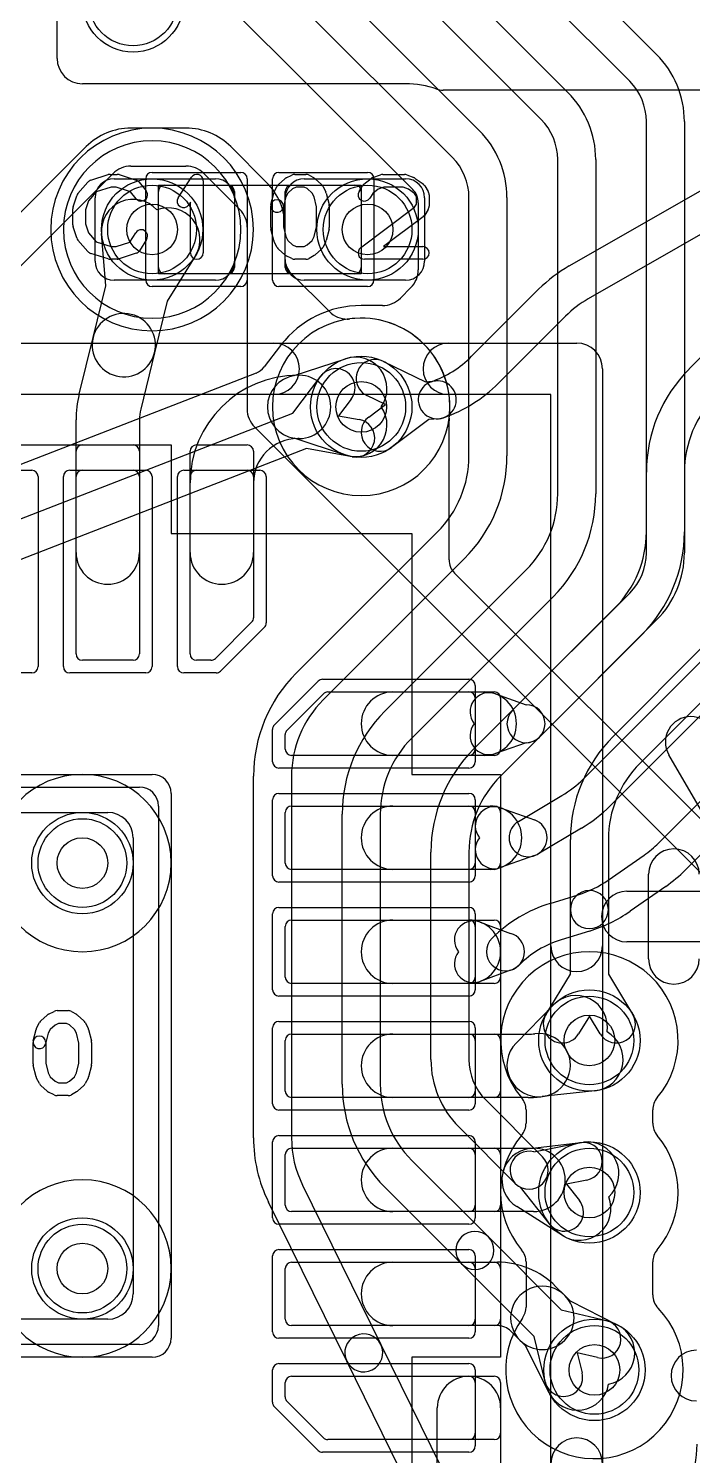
# Model space of a CAD drawing. Extents: x -0.8 to 20.5, y -0.5 to 20.
# Drawn here: x 11.39 to 14.01, y 5.66 to 11.29 of the extents above; entities that cross this region are included whole.
import ezdxf

# ---------------------------------------------------------------- set-up
doc = ezdxf.new("R2010")
doc.units = 0
for name, color, linetype in [('Hole', 1, 'CONTINUOUS'), ('L1', 3, 'CONTINUOUS'), ('L2', 3, 'CONTINUOUS'), ('L3', 3, 'CONTINUOUS'), ('L4', 3, 'CONTINUOUS'), ('MetalMask-A', 176, 'CONTINUOUS'), ('PartsArea-A', 111, 'CONTINUOUS'), ('PartsSilk-A', 221, 'CONTINUOUS'), ('PartsSilk-B', 221, 'CONTINUOUS'), ('Resist-A', 2, 'CONTINUOUS'), ('Resist-B', 2, 'CONTINUOUS'), ('Silk-A', 140, 'CONTINUOUS'), ('Silk-B', 140, 'CONTINUOUS')]:
    doc.layers.add(name, color=color, linetype=linetype)

msp = doc.modelspace()

# ---------------------------------------------------------------- linework, layer by layer
at = {"layer": 'Hole'}
for centre in [(11.875, 10.5), (12.725, 10.5), (12.7, 9.8), (11.6, 8), (13.6, 7.3), (13.6, 6.7), (11.6, 6.4), (13.62, 6)]:
    msp.add_circle(centre, 0.1, dxfattribs=at)
at = {"layer": 'L1'}
for p, q in [((11.5, 11.175), (11.5, 11.55003)), ((12.875, 11.075), (11.6, 11.075)), ((14.25, 11.05), (13.02287, 11.05001)), ((13.52063, 10.35638), (14.4633, 10.89621)), ((14.53784, 10.76604), (13.59517, 10.22621)), ((11.72497, 10.7), (12.12503, 10.7)), ((12.47497, 10.7), (12.87503, 10.7)), ((11.9, 10.35), (11.9, 10.65)), ((11.925, 10.675), (12.175, 10.675)), ((12.2, 10.65), (12.2, 10.35)), ((12.4, 10.35), (12.4, 10.65)), ((12.425, 10.675), (12.675, 10.675)), ((12.7, 10.65), (12.7, 10.35)), ((11.65, 10.37497), (11.65, 10.62503)), ((12.2, 10.62503), (12.2, 10.37497)), ((12.4, 10.37497), (12.4, 10.62503)), ((12.95, 10.62503), (12.95, 10.37497)), ((11.69176, 10.27714), (11.67561, 10.48447)), ((12.04467, 10.39411), (11.93457, 10.21769)), ((12.175, 10.325), (11.925, 10.325)), ((12.675, 10.325), (12.425, 10.325)), ((13.99341, 9.94949), (14.40052, 10.35658)), ((11.64185, 10.07329), (11.69176, 10.27714)), ((12.12503, 10.3), (11.72497, 10.3)), ((12.87503, 10.3), (12.47497, 10.3)), ((13.13529, 9.99948), (13.39978, 10.26399)), ((11.93457, 10.21769), (11.88467, 10.01385)), ((13.50585, 10.15792), (13.24136, 9.89341)), ((11.58718, 9.84998), (11.64184, 10.07329)), ((11.88468, 10.01385), (11.83002, 9.79054)), ((12.43515, 9.92341), (12.6375, 9.98998)), ((12.78781, 9.9797), (12.95295, 9.89901)), ((12.45, 9.925), (12.455, 9.925)), ((12.95295, 9.89901), (12.99301, 9.90276)), ((12.79558, 9.80894), (12.72195, 9.84492)), ((12.72991, 9.75993), (12.79558, 9.80894)), ((11.575, 9.225), (11.575, 9.74894)), ((11.825, 9.74894), (11.825, 9.225)), ((12.96693, 9.74967), (12.81963, 9.63973)), ((13.00699, 9.75342), (12.96693, 9.74967)), ((11.6, 9.65), (11.8, 9.65)), ((12.05, 9.65), (12.25, 9.65)), ((12.6375, 9.61002), (12.43515, 9.67659)), ((12.455, 9.675), (12.45, 9.675)), ((11.575, 8.825), (11.575, 9.625)), ((11.825, 9.625), (11.825, 8.825)), ((12.025, 8.825), (12.025, 9.625)), ((12.275, 9.625), (12.275, 8.9682)), ((13.825, 9.22426), (13.825, 9.54289)), ((13.975, 9.54289), (13.975, 9.22426)), ((12.025, 9.225), (12.025, 9.5)), ((12.275, 9.5), (12.275, 9.225)), ((13.29697, 8.60303), (13.7591, 9.06516)), ((13.86517, 8.95909), (13.40303, 8.49697)), ((12.26768, 8.95052), (12.12448, 8.80732)), ((13.57535, 8.33141), (14.1091, 8.86516)), ((11.8, 8.8), (11.6, 8.8)), ((12.1068, 8.8), (12.05, 8.8)), ((14.21517, 8.75909), (13.68142, 8.22534)), ((13.87305, 8.07911), (14.55052, 8.75659)), ((12.5682, 8.675), (13.225, 8.675)), ((12.825, 8.675), (13.1875, 8.675)), ((12.40732, 8.52448), (12.55052, 8.66768)), ((13.22917, 8.66785), (13.35037, 8.625)), ((13.25, 8.65), (13.25, 8.45)), ((14.65658, 8.65052), (13.97912, 7.97304)), ((12.4, 8.45), (12.4, 8.5068)), ((13.35037, 8.475), (13.22917, 8.43215)), ((13.225, 8.425), (12.425, 8.425)), ((13.1875, 8.425), (12.825, 8.425)), ((9.775, 8.3), (11.825, 8.3)), ((11.9, 8.225), (11.9, 6.175)), ((12.425, 8.225), (13.225, 8.225)), ((12.825, 8.225), (13.20833, 8.225)), ((13.32004, 8.1645), (13.49183, 8.2665)), ((12.4, 8), (12.4, 8.2)), ((13.24998, 8.21785), (13.38332, 8.17072)), ((13.25, 8.2), (13.25, 8)), ((13.56842, 8.13753), (13.39662, 8.03552)), ((13.38334, 8.0293), (13.25001, 7.98215)), ((13.67461, 7.93275), (13.81552, 8.03095)), ((13.225, 7.975), (12.425, 7.975)), ((13.20833, 7.975), (12.825, 7.975)), ((13.90128, 7.90788), (13.76037, 7.80969)), ((13.44483, 7.84093), (13.55631, 7.87514)), ((12.425, 7.775), (13.225, 7.775)), ((12.825, 7.775), (13.125, 7.775)), ((12.4, 7.55), (12.4, 7.75)), ((13.16868, 7.76712), (13.28837, 7.72248)), ((13.25, 7.75), (13.25, 7.55)), ((13.60031, 7.73174), (13.48884, 7.69753)), ((13.21608, 7.70303), (13.2168, 7.70375)), ((13.28837, 7.57752), (13.16868, 7.53288)), ((13.32287, 7.59768), (13.32214, 7.59697)), ((13.225, 7.525), (12.425, 7.525)), ((13.125, 7.525), (12.825, 7.525)), ((13.31056, 7.28985), (13.45689, 7.43972)), ((12.425, 7.325), (13.225, 7.325)), ((12.825, 7.325), (13.35858, 7.325)), ((12.4, 7.1), (12.4, 7.3)), ((13.25, 7.3), (13.25, 7.1)), ((13.62188, 7.1012), (13.41368, 7.07827)), ((13.225, 7.075), (12.425, 7.075)), ((13.35858, 7.075), (12.825, 7.075)), ((12.425, 6.875), (13.225, 6.875)), ((12.825, 6.875), (13.37983, 6.875)), ((13.36546, 6.87417), (13.57699, 6.89867)), ((12.4, 6.65), (12.4, 6.85)), ((13.25, 6.85), (13.25, 6.65)), ((13.49343, 6.53076), (13.31324, 6.64422)), ((13.225, 6.625), (12.425, 6.625)), ((13.37983, 6.625), (12.825, 6.625)), ((12.425, 6.425), (13.225, 6.425)), ((12.825, 6.425), (13.23715, 6.425)), ((12.4, 6.2), (12.4, 6.4)), ((13.25, 6.4), (13.25, 6.2)), ((13.46698, 6.32979), (13.50282, 6.29395)), ((13.50282, 6.29395), (13.52451, 6.27227)), ((13.52451, 6.27227), (13.71013, 6.17855)), ((13.225, 6.175), (12.425, 6.175)), ((13.23715, 6.175), (12.825, 6.175)), ((13.32604, 6.11717), (13.29019, 6.15303)), ((11.825, 6.1), (9.775, 6.1)), ((13.34775, 6.09546), (13.32604, 6.11717)), ((13.44147, 5.90986), (13.34775, 6.09546)), ((12.425, 5.975), (13.225, 5.975)), ((12.4, 5.8932), (12.4, 5.95)), ((13.25, 5.95), (13.25, 5.75)), ((12.55052, 5.73232), (12.40732, 5.87552)), ((13, 5.48378), (13, 5.85)), ((13.25, 5.85), (13.25, 5.48378)), ((13.225, 5.725), (12.5682, 5.725))]:
    msp.add_line(p, q, dxfattribs=at)
for centre in [(11.8, 11.4), (11.875, 10.5), (12.725, 10.5), (12.7, 9.8), (11.6, 8), (13.6, 7.3), (13.6, 6.7), (11.6, 6.4), (13.62, 6)]:
    msp.add_circle(centre, 0.2, dxfattribs=at)
for centre, radius, start, end in [((11.6, 11.175), 0.1, 180, -90), ((12.87499, 10.69999), 0.37501, 70.81566, 89.99847), ((13.02285, 11.12498), 0.07497, -109.17932, -89.98471), ((11.72497, 10.62503), 0.07497, 90, 180), ((12.12503, 10.62503), 0.07497, 0, 90), ((12.47497, 10.62503), 0.07497, 90, 180), ((12.87503, 10.62503), 0.07497, 0, 90), ((11.925, 10.65), 0.025, 90, 180), ((12.175, 10.65), 0.025, 0, 90), ((12.425, 10.65), 0.025, 90, 180), ((12.675, 10.65), 0.025, 0, 90), ((11.80023, 10.49417), 0.125, 41.49726, -175.54713), ((11.93863, 10.46029), 0.125, -31.96846, 110.99275), ((11.72497, 10.37497), 0.07497, 180, -90), ((12.12503, 10.37497), 0.07497, -90, 0), ((12.47497, 10.37497), 0.07497, 180, -90), ((12.87503, 10.37497), 0.07497, -90, 0), ((11.925, 10.35), 0.025, 180, -90), ((12.175, 10.35), 0.025, -90, 0), ((12.425, 10.35), 0.025, 180, -90), ((12.675, 10.35), 0.025, -90, 0), ((13.80637, 9.8574), 0.575, 119.79753, 135), ((13.80637, 9.8574), 0.425, 119.79772, 135), ((11.76326, 10.04357), 0.125, -13.75388, 166.24603), ((11.76326, 10.04357), 0.125, 166.24503, -13.75619), ((12.67656, 9.87124), 0.125, -34.74531, 108.20924), ((12.75488, 9.91231), 0.075, 63.95764, -116.04099), ((12.83477, 10.3), 0.425, -70.7033, -45), ((12.45, 9.5), 0.425, 90, 180), ((12.455, 9.8), 0.125, 99.13753, -99.13753), ((12.455, 9.8), 0.125, -90, 90), ((14.4, 9.5429), 0.575, 135, -179.999), ((13, 9.82809), 0.075, 109.29257, -70.7033), ((13, 9.82809), 0.075, -84.65202, 95.3492), ((12.83477, 10.3), 0.575, -70.70384, -45), ((12, 9.74894), 0.425, 166.24691, 180), ((12.67656, 9.72876), 0.125, -108.20883, 34.74531), ((14.4, 9.5429), 0.425, 135, -179.99865), ((12, 9.74894), 0.175, 166.24804, 180), ((12.77477, 9.69983), 0.075, 126.73849, -53.26323), ((11.6, 9.625), 0.025, 90, 180), ((11.8, 9.625), 0.025, 0, 90), ((12.05, 9.625), 0.025, 90, 180), ((12.25, 9.625), 0.025, 0, 90), ((12.45, 9.5), 0.175, 90, 180), ((11.7, 9.225), 0.125, 180, 0), ((12.15, 9.225), 0.125, 180, 0), ((13.6, 9.22426), 0.225, -45, 0), ((13.6, 9.22426), 0.375, -45, 0), ((12.25, 8.9682), 0.025, -45, 0), ((11.6, 8.825), 0.025, 180, -90), ((11.8, 8.825), 0.025, -90, 0), ((12.05, 8.825), 0.025, 180, -90), ((12.1068, 8.825), 0.025, -90, -45), ((12.5682, 8.65), 0.025, 90, 135), ((12.825, 8.55), 0.125, 90, -90), ((13.20417, 8.59714), 0.075, 70.52861, -141.05623), ((13.1875, 8.55), 0.125, -90, 90), ((13.225, 8.65), 0.025, 0, 90), ((13.35, 8.55), 0.075, -89.71734, 89.71734), ((13.35, 8.55), 0.075, 135, -45), ((12.425, 8.5068), 0.025, 135, 180), ((13.20417, 8.50286), 0.075, 141.05623, -70.5285), ((12.425, 8.45), 0.025, 180, -90), ((13.225, 8.45), 0.025, -90, 0), ((11.825, 8.225), 0.075, 0, 90), ((13.27483, 8.63193), 0.425, -59.29727, -45), ((12.425, 8.2), 0.025, 90, 180), ((12.825, 8.1), 0.125, 90, -90), ((13.22499, 8.14714), 0.075, 70.53581, -141.05029), ((13.20833, 8.1), 0.125, -90, 90), ((13.225, 8.2), 0.025, 0, 90), ((13.27483, 8.63193), 0.575, -59.29685, -45), ((13.35833, 8.10001), 0.075, 120.69911, -59.29789), ((13.35833, 8.10001), 0.075, -70.5214, 70.53581), ((13.225, 8.05286), 0.075, 141.06697, -70.52468), ((13.57253, 8.37963), 0.425, -55.12792, -45), ((12.425, 8), 0.025, 180, -90), ((13.225, 8), 0.025, -90, 0), ((13.57253, 8.37963), 0.575, -55.12839, -45), ((13.43162, 8.28144), 0.425, -72.9392, -55.12869), ((13.60653, 7.31402), 0.55116, 107.06039, 135), ((12.425, 7.75), 0.025, 90, 180), ((12.825, 7.65), 0.125, 90, -90), ((13.14247, 7.69685), 0.075, 69.54499, -141.34377), ((13.125, 7.65), 0.125, -90, 90), ((13.225, 7.75), 0.025, 0, 90), ((13.43162, 8.28144), 0.575, -72.93998, -55.12852), ((13.26911, 7.65), 0.075, -75.11878, 75.11878), ((13.26911, 7.65), 0.075, 135, -45), ((13.60653, 7.31402), 0.40116, 107.0608, 135), ((13.14247, 7.60315), 0.075, 141.34377, -69.54848), ((12.425, 7.55), 0.025, 180, -90), ((13.225, 7.55), 0.025, -90, 0), ((13.54633, 7.35239), 0.125, -8.40883, 135.68473), ((12.425, 7.3), 0.025, 90, 180), ((12.825, 7.2), 0.125, 90, -90), ((13.225, 7.3), 0.025, 0, 90), ((13.35858, 7.54141), 0.21641, -90, -83.03294), ((13.4, 7.20252), 0.125, -83.03361, 96.96828), ((13.6082, 7.22545), 0.125, -83.71701, 60.37508), ((13.4, 7.20252), 0.125, 135.68387, -83.71701), ((12.425, 7.1), 0.025, 180, -90), ((13.225, 7.1), 0.025, -90, 0), ((13.35858, 7.54141), 0.46641, -90, -83.03223), ((12.425, 6.85), 0.025, 90, 180), ((12.825, 6.75), 0.125, 90, -90), ((13.225, 6.85), 0.025, 0, 90), ((13.37984, 6.75), 0.125, 96.60594, -122.19487), ((13.37983, 6.75), 0.125, -90, 90), ((13.59137, 6.7745), 0.125, -47.26289, 96.60672), ((12.425, 6.65), 0.025, 180, -90), ((13.225, 6.65), 0.025, -90, 0), ((13.56003, 6.63654), 0.125, -122.19487, 21.66607), ((12.425, 6.4), 0.025, 90, 180), ((12.825, 6.3), 0.125, 90, -90), ((13.225, 6.4), 0.025, 0, 90), ((13.23715, 6.1), 0.325, 44.99501, 90), ((13.41443, 6.20556), 0.125, 45, -134.99861), ((13.41443, 6.20556), 0.125, -135, 45), ((12.425, 6.2), 0.025, 180, -90), ((13.225, 6.2), 0.025, -90, 0), ((11.825, 6.175), 0.075, -90, 0), ((13.23715, 6.1), 0.075, 44.99595, 90), ((13.65379, 6.06696), 0.125, -79.73738, 63.21239), ((12.425, 5.95), 0.025, 90, 180), ((13.125, 5.85), 0.125, 0, 180), ((13.225, 5.95), 0.025, 0, 90), ((13.55305, 5.9662), 0.125, -153.20946, -10.24827), ((12.425, 5.8932), 0.025, 180, -135), ((13.225, 5.75), 0.025, -90, 0), ((12.5682, 5.75), 0.025, -135, -90)]:
    msp.add_arc(centre, radius, start, end, dxfattribs=at)
at = {"layer": 'L2'}
for p, q in [((13.35, 7.02609), (13.35, 6.97391)), ((13.85, 6.97391), (13.85, 7.02609)), ((13.35, 6.42609), (13.35, 6.24825)), ((13.85, 6.29601), (13.85, 6.42609))]:
    msp.add_line(p, q, dxfattribs=at)
for centre in [(11.8, 11.4), (12.725, 10.5), (11.6, 8), (11.6, 6.4)]:
    msp.add_circle(centre, 0.2, dxfattribs=at)
for centre, radius, start, end in [((11.875, 10.5), 0.35004, 90, -90), ((11.875, 10.5), 0.35004, -90, 90), ((12.7, 9.8), 0.35004, 90, -90), ((12.7, 9.8), 0.35004, -90, 90), ((13.6, 7.3), 0.35004, -40.12601, -139.87399), ((13.27503, 7.02609), 0.07497, 0, 40.13045), ((13.92497, 7.02609), 0.07497, 139.86955, 180), ((13.6, 6.7), 0.35004, 139.87399, -139.87399), ((13.27503, 6.97391), 0.07497, -40.13045, 0), ((13.92497, 6.97391), 0.07497, 180, -139.86955), ((13.6, 6.7), 0.35004, -40.12601, 40.12601), ((13.27503, 6.42609), 0.07497, 0, 40.13045), ((13.92497, 6.42609), 0.07497, 139.86955, 180), ((13.92498, 6.29601), 0.07498, 180, -135.85913), ((13.61999, 5.99999), 0.35004, 144.25796, 44.1458), ((13.27503, 6.24825), 0.07497, -35.74024, 0)]:
    msp.add_arc(centre, radius, start, end, dxfattribs=at)
at = {"layer": 'L3'}
for p, q in [((12.00859, 10.90004), (11.79142, 10.90004)), ((11.61461, 10.82681), (10.2098, 9.422)), ((12.32681, 10.68539), (12.1854, 10.8268)), ((10.27929, 9.27929), (11.72071, 10.72071)), ((11.79142, 10.75), (12.00858, 10.75)), ((12.0793, 10.72071), (12.22071, 10.57929)), ((12.25, 10.5086), (12.25, 9.79142)), ((12.40004, 10.38105), (12.40004, 10.5086)), ((12.57423, 10.17581), (12.422, 10.32804)), ((12.64541, 10.14652), (12.64494, 10.14652)), ((13.04652, 9.19673), (13.04652, 9.74541)), ((12.27929, 9.72071), (14.62071, 7.37929)), ((14.6902, 7.522), (13.06848, 9.14372)), ((13.35, 7.02609), (13.35, 6.97391)), ((13.85, 6.97391), (13.85, 7.02609)), ((13.35, 6.42609), (13.35, 6.24825)), ((13.85, 6.29601), (13.85, 6.42609))]:
    msp.add_line(p, q, dxfattribs=at)
for centre in [(11.8, 11.4), (11.875, 10.5), (12.725, 10.5)]:
    msp.add_circle(centre, 0.2, dxfattribs=at)
for centre, radius, start, end in [((11.79141, 10.65), 0.25004, 89.99771, 134.99838), ((12.0086, 10.65), 0.25004, 45, 90.00229), ((11.79142, 10.65), 0.1, 90, 135), ((12.00858, 10.65), 0.1, 46.28851, 90), ((12.02629, 10.6677), 0.07497, 45, 46.72425), ((12.15003, 10.5086), 0.25001, 0, 45.00162), ((12.15, 10.50858), 0.1, 0.04584, 45), ((12.17503, 10.5086), 0.07497, 0, 0.04585), ((12.47501, 10.38105), 0.07497, 180, -135), ((12.64494, 10.24652), 0.1, -135, -90), ((12.64541, 10.22149), 0.07497, -90, -82.61999), ((12.7, 9.8), 0.35004, -7.37961, 97.37961), ((12.35, 9.79142), 0.1, 180, -135), ((13.12149, 9.74541), 0.07497, 172.61999, 180), ((13.12149, 9.19673), 0.07497, 180, -135), ((11.6, 8), 0.35004, 90, -90), ((11.6, 8), 0.35004, -90, 90), ((13.6, 7.3), 0.35004, -40.12601, -139.87399), ((13.27503, 7.02609), 0.07497, 0, 40.13045), ((13.92497, 7.02609), 0.07497, 139.86955, 180), ((13.6, 6.7), 0.35004, 139.87399, -139.87399), ((13.27503, 6.97391), 0.07497, -40.13045, 0), ((13.92497, 6.97391), 0.07497, 180, -139.86955), ((13.6, 6.7), 0.35004, -40.12601, 40.12601), ((11.6, 6.4), 0.35004, 90, -90), ((11.6, 6.4), 0.35004, -90, 90), ((13.27503, 6.42609), 0.07497, 0, 40.13045), ((13.92497, 6.42609), 0.07497, 139.86955, 180), ((13.92497, 6.29601), 0.07498, 180, -135.85381), ((13.61999, 5.99999), 0.35004, 144.25796, 44.1458), ((13.27503, 6.24825), 0.07497, -35.74024, 0)]:
    msp.add_arc(centre, radius, start, end, dxfattribs=at)
at = {"layer": 'L4'}
for p, q in [((12.34949, 12.20659), (13.51517, 11.04091)), ((12.84552, 12.21056), (13.86517, 11.19091)), ((13.4091, 10.93484), (12.24342, 12.10052)), ((13.7591, 11.08484), (12.73945, 12.10449)), ((12.23371, 11.82235), (13.16517, 10.89091)), ((13.0591, 10.78484), (12.12764, 11.71629)), ((11.98622, 11.57487), (12.90304, 10.65806)), ((13.825, 9.30711), (13.825, 10.92574)), ((13.975, 10.92574), (13.975, 9.30711)), ((13.475, 9.45711), (13.475, 10.77574)), ((13.625, 10.77574), (13.625, 9.45711)), ((12.925, 10.60505), (12.925, 10.34142)), ((13.125, 9.60711), (13.125, 10.62574)), ((13.275, 10.62574), (13.275, 9.60711)), ((12.89571, 10.27071), (12.85432, 10.22932)), ((12.78361, 10.20003), (12.70001, 10.20003)), ((12.38206, 10.04273), (12.31742, 9.95805)), ((12.285, 9.93367), (11.16006, 9.49621)), ((12.4295, 9.77528), (12.54103, 9.92136)), ((12.66025, 9.83034), (12.61052, 9.7652)), ((11.23156, 9.30941), (12.4295, 9.77528)), ((12.61052, 9.7652), (12.69119, 9.75078)), ((12.48385, 9.63547), (11.28592, 9.16961)), ((12.66479, 9.60312), (12.48385, 9.63547)), ((12.44341, 8.74949), (13.00052, 9.30659)), ((13.10658, 9.20052), (12.54948, 8.64342)), ((12.79342, 8.59948), (13.35052, 9.15658)), ((13.45659, 9.05051), (12.89948, 8.49341)), ((13.14341, 8.44949), (13.70052, 9.00659)), ((13.80658, 8.90052), (13.24948, 8.34342)), ((13.69341, 8.49949), (14.05052, 8.85659)), ((14.15658, 8.75052), (13.79948, 8.39342)), ((12.275, 6.91627), (12.275, 8.34289)), ((12.425, 8.34289), (12.425, 6.91627)), ((9.9, 8.2), (11.7, 8.2)), ((12.625, 7.12711), (12.625, 8.19289)), ((12.775, 8.19289), (12.775, 7.12711)), ((11.8, 8.1), (11.8, 6.3)), ((13.525, 7.81644), (13.525, 8.09289)), ((13.675, 8.09289), (13.675, 7.81644)), ((12.975, 7.22426), (12.975, 8.04289)), ((13.125, 8.04289), (13.125, 7.22426)), ((13.525, 7.56106), (13.525, 7.81644)), ((13.675, 7.81644), (13.675, 7.56106)), ((13.42928, 7.40417), (13.525, 7.56106)), ((13.675, 7.56106), (13.77072, 7.40417)), ((13.6, 7.39601), (13.55732, 7.32605)), ((13.64268, 7.32605), (13.6, 7.39601)), ((13.1909, 7.06516), (13.41516, 6.8409)), ((13.3091, 6.73484), (13.08483, 6.95909)), ((13.38025, 6.86065), (13.56144, 6.89624)), ((12.89948, 6.82658), (13.2014, 6.52466)), ((12.46861, 6.72875), (12.7775, 6.10048)), ((13.09534, 6.4186), (12.79341, 6.72051)), ((13.44312, 6.57595), (13.32857, 6.7208)), ((13.59036, 6.74906), (13.50995, 6.73326)), ((13.50995, 6.73326), (13.56078, 6.66899)), ((12.6429, 6.0343), (12.334, 6.66257)), ((13.2014, 6.52466), (13.48842, 6.23764)), ((13.38236, 6.13158), (13.09534, 6.4186)), ((11.7, 6.2), (9.9, 6.2)), ((13.48842, 6.23764), (13.66706, 6.19438)), ((12.7775, 6.10048), (13.07711, 5.49112)), ((13.42562, 5.95294), (13.38236, 6.13158)), ((12.9425, 5.42496), (12.6429, 6.0343)), ((13.63176, 6.0486), (13.55211, 6.06789)), ((13.55211, 6.06789), (13.5714, 5.98824))]:
    msp.add_line(p, q, dxfattribs=at)
for centre in [(11.8, 11.4), (11.875, 10.5), (12.725, 10.5), (12.7, 9.8), (11.6, 8), (13.6, 7.3), (13.6, 6.7), (11.6, 6.4), (13.62, 6)]:
    msp.add_circle(centre, 0.2, dxfattribs=at)
for centre, radius, start, end in [((13.6, 10.92574), 0.375, 0, 45), ((13.25, 10.77574), 0.375, 0, 45), ((13.6, 10.92574), 0.225, 0, 45), ((13.25, 10.77574), 0.225, 0, 45), ((11.875, 10.5), 0.4, 90, -90), ((11.875, 10.5), 0.4, -90, 90), ((12.9, 10.62574), 0.375, 0, 45), ((12.9, 10.62574), 0.225, 0, 45), ((12.85003, 10.60505), 0.07497, 0, 45), ((12.825, 10.34142), 0.1, -45, 0), ((12.70003, 9.80001), 0.40002, 90.00286, 142.34259), ((12.78361, 10.30003), 0.1, -90, -45), ((12.60064, 9.87585), 0.275, 142.2321, 142.63923), ((12.32399, 10.0902), 0.07497, -37.77176, -37.65713), ((12.25783, 10.00354), 0.07497, -68.75068, -37.3575), ((12.60064, 9.87585), 0.075, -37.36038, 142.64012), ((12.67799, 9.67695), 0.075, -100.13676, 79.86225), ((12.7, 9.60711), 0.425, -45, 0), ((12.7, 9.60711), 0.575, -45.00071, 0), ((13.05, 9.4571), 0.425, -45, 0.00135), ((13.05, 9.4571), 0.575, -45, 0.001), ((13.4, 9.30711), 0.425, -45, 0), ((13.4, 9.30711), 0.575, -45.00071, 0), ((12.85, 8.3429), 0.575, 135, -179.999), ((12.85, 8.3429), 0.425, 135, -179.99865), ((13.2, 8.19289), 0.575, 134.99929, 180), ((13.2, 8.19289), 0.425, 135, 180), ((13.55, 8.0429), 0.575, 135, -179.999), ((14.1, 8.0929), 0.575, 135, -179.999), ((14.1, 8.0929), 0.425, 135, -179.99865), ((13.55, 8.0429), 0.425, 135, -179.99865), ((11.7, 8.1), 0.1, 0, 90), ((13.6, 7.81644), 0.075, 0, 180), ((13.6, 7.81644), 0.075, 180, 0), ((13.4933, 7.36511), 0.075, 148.61172, -31.38727), ((13.7067, 7.36511), 0.075, -148.61172, 31.38727), ((13.35, 7.22426), 0.375, 180, -135), ((13.35, 7.22426), 0.225, 180, -135), ((13.2, 7.1271), 0.575, 179.999, -135), ((13.2, 7.1271), 0.425, 179.99865, -135), ((12.85, 6.91627), 0.575, 180, -153.81819), ((12.85, 6.91627), 0.425, 180, -153.8178), ((13.5759, 6.82265), 0.075, -78.88335, 101.11358), ((13.36213, 6.78787), 0.075, 76.01934, -116.58213), ((13.36213, 6.78787), 0.075, -135, 45), ((13.50195, 6.62247), 0.075, -141.66471, 38.33834), ((13.14837, 6.47163), 0.075, 45, -135), ((13.14837, 6.47163), 0.075, -135, 45), ((11.7, 6.3), 0.1, -90, 0), ((13.64941, 6.12149), 0.075, -103.61192, 76.38701), ((12.7102, 6.06739), 0.075, 26.18238, -153.81763), ((12.7102, 6.06739), 0.075, -153.81762, 26.18185), ((13.49851, 5.97059), 0.075, -166.38808, 13.61299), ((13.6, 5.7071), 0.425, -45, 0.00135), ((13.6, 5.7071), 0.575, -45, 0.001)]:
    msp.add_arc(centre, radius, start, end, dxfattribs=at)
at = {"layer": 'MetalMask-A'}
for p, q in [((11.9, 10.35), (11.9, 10.65)), ((11.925, 10.675), (12.175, 10.675)), ((12.2, 10.65), (12.2, 10.35)), ((12.4, 10.35), (12.4, 10.65)), ((12.425, 10.675), (12.675, 10.675)), ((12.7, 10.65), (12.7, 10.35)), ((12.175, 10.325), (11.925, 10.325)), ((12.675, 10.325), (12.425, 10.325)), ((11.575, 8.825), (11.575, 9.525)), ((11.6, 9.55), (11.8, 9.55)), ((11.825, 9.525), (11.825, 8.825)), ((12.025, 8.825), (12.025, 9.525)), ((12.05, 9.55), (12.25, 9.55)), ((12.275, 9.525), (12.275, 8.9682)), ((12.26768, 8.95052), (12.12448, 8.80732)), ((11.8, 8.8), (11.6, 8.8)), ((12.1068, 8.8), (12.05, 8.8)), ((12.5682, 8.675), (13.125, 8.675)), ((12.40732, 8.52448), (12.55052, 8.66768)), ((13.15, 8.65), (13.15, 8.45)), ((12.4, 8.45), (12.4, 8.5068)), ((13.125, 8.425), (12.425, 8.425)), ((9.775, 8.3), (11.825, 8.3)), ((11.9, 8.225), (11.9, 6.175)), ((12.425, 8.225), (13.125, 8.225)), ((12.4, 8), (12.4, 8.2)), ((13.15, 8.2), (13.15, 8)), ((13.125, 7.975), (12.425, 7.975)), ((12.425, 7.775), (13.125, 7.775)), ((12.4, 7.55), (12.4, 7.75)), ((13.15, 7.75), (13.15, 7.55)), ((13.125, 7.525), (12.425, 7.525)), ((12.425, 7.325), (13.125, 7.325)), ((12.4, 7.1), (12.4, 7.3)), ((13.15, 7.3), (13.15, 7.1)), ((13.125, 7.075), (12.425, 7.075)), ((12.425, 6.875), (13.125, 6.875)), ((12.4, 6.65), (12.4, 6.85)), ((13.15, 6.85), (13.15, 6.65)), ((13.125, 6.625), (12.425, 6.625)), ((12.425, 6.425), (13.125, 6.425)), ((12.4, 6.2), (12.4, 6.4)), ((13.15, 6.4), (13.15, 6.2)), ((13.125, 6.175), (12.425, 6.175)), ((11.825, 6.1), (9.775, 6.1)), ((12.425, 5.975), (13.125, 5.975)), ((12.4, 5.8932), (12.4, 5.95)), ((13.15, 5.95), (13.15, 5.75)), ((12.55052, 5.73232), (12.40732, 5.87552)), ((13.125, 5.725), (12.5682, 5.725))]:
    msp.add_line(p, q, dxfattribs=at)
for centre, radius, start, end in [((11.925, 10.65), 0.025, 90, 180), ((12.175, 10.65), 0.025, 0, 90), ((12.425, 10.65), 0.025, 90, 180), ((12.675, 10.65), 0.025, 0, 90), ((11.925, 10.35), 0.025, 180, -90), ((12.175, 10.35), 0.025, -90, 0), ((12.425, 10.35), 0.025, 180, -90), ((12.675, 10.35), 0.025, -90, 0), ((11.6, 9.525), 0.025, 90, 180), ((11.8, 9.525), 0.025, 0, 90), ((12.05, 9.525), 0.025, 90, 180), ((12.25, 9.525), 0.025, 0, 90), ((12.25, 8.9682), 0.025, -45, 0), ((11.6, 8.825), 0.025, 180, -90), ((11.8, 8.825), 0.025, -90, 0), ((12.05, 8.825), 0.025, 180, -90), ((12.1068, 8.825), 0.025, -90, -45), ((12.5682, 8.65), 0.025, 90, 135), ((13.125, 8.65), 0.025, 0, 90), ((12.425, 8.5068), 0.025, 135, 180), ((12.425, 8.45), 0.025, 180, -90), ((13.125, 8.45), 0.025, -90, 0), ((11.825, 8.225), 0.075, 0, 90), ((12.425, 8.2), 0.025, 90, 180), ((13.125, 8.2), 0.025, 0, 90), ((12.425, 8), 0.025, 180, -90), ((13.125, 8), 0.025, -90, 0), ((12.425, 7.75), 0.025, 90, 180), ((13.125, 7.75), 0.025, 0, 90), ((12.425, 7.55), 0.025, 180, -90), ((13.125, 7.55), 0.025, -90, 0), ((12.425, 7.3), 0.025, 90, 180), ((13.125, 7.3), 0.025, 0, 90), ((12.425, 7.1), 0.025, 180, -90), ((13.125, 7.1), 0.025, -90, 0), ((12.425, 6.85), 0.025, 90, 180), ((13.125, 6.85), 0.025, 0, 90), ((12.425, 6.65), 0.025, 180, -90), ((13.125, 6.65), 0.025, -90, 0), ((12.425, 6.4), 0.025, 90, 180), ((13.125, 6.4), 0.025, 0, 90), ((12.425, 6.2), 0.025, 180, -90), ((13.125, 6.2), 0.025, -90, 0), ((11.825, 6.175), 0.075, -90, 0), ((12.425, 5.95), 0.025, 90, 180), ((13.125, 5.95), 0.025, 0, 90), ((12.425, 5.8932), 0.025, 180, -135), ((13.125, 5.75), 0.025, -90, 0), ((12.5682, 5.75), 0.025, -135, -90)]:
    msp.add_arc(centre, radius, start, end, dxfattribs=at)
at = {"layer": 'PartsArea-A'}
for p, q in [((11.9, 10.325), (11.9, 10.675)), ((11.9, 10.675), (12.7, 10.675)), ((12.7, 10.675), (12.7, 10.325)), ((12.7, 10.325), (11.9, 10.325)), ((9.65, 9.65), (11.95, 9.65)), ((11.95, 9.65), (11.95, 9.3)), ((11.95, 9.3), (12.9, 9.3)), ((12.9, 9.3), (12.9, 8.35)), ((12.9, 8.35), (13.25, 8.35)), ((13.25, 8.35), (13.25, 6.05)), ((13.25, 6.05), (12.9, 6.05)), ((12.9, 6.05), (12.9, 5.1))]:
    msp.add_line(p, q, dxfattribs=at)
at = {"layer": 'PartsSilk-A'}
for p, q in [((11.63266, 10.69418), (11.7021, 10.7164)), ((11.70972, 10.71759), (11.7375, 10.71759)), ((11.7454, 10.71631), (11.81207, 10.69409)), ((11.97763, 10.6247), (12.03041, 10.70618)), ((12.37367, 10.67795), (12.39867, 10.70017)), ((12.4041, 10.70384), (12.42632, 10.71495)), ((12.4375, 10.71759), (12.48194, 10.71759)), ((12.49434, 10.7143), (12.51379, 10.70319)), ((12.518, 10.70017), (12.543, 10.67795)), ((12.71077, 10.67878), (12.73855, 10.701)), ((12.74563, 10.70497), (12.77618, 10.71608)), ((12.78472, 10.71759), (12.87083, 10.71759)), ((12.88011, 10.7158), (12.90789, 10.70469)), ((12.91331, 10.7017), (12.94387, 10.67948)), ((11.58258, 10.64239), (11.62147, 10.68683)), ((11.65452, 10.64868), (11.62368, 10.61344)), ((11.71362, 10.66759), (11.65452, 10.64868)), ((11.73344, 10.66759), (11.71362, 10.66759)), ((11.78952, 10.6489), (11.73344, 10.66759)), ((11.81273, 10.62104), (11.78952, 10.6489)), ((11.82338, 10.68637), (11.85115, 10.65304)), ((12.07639, 10.69259), (12.07639, 10.40741)), ((12.34381, 10.59865), (12.35492, 10.6431)), ((12.35681, 10.64822), (12.36792, 10.67044)), ((12.41049, 10.64377), (12.40276, 10.62831)), ((12.42942, 10.6606), (12.41049, 10.64377)), ((12.4434, 10.66759), (12.42942, 10.6606)), ((12.4753, 10.66759), (12.4434, 10.66759)), ((12.48673, 10.66106), (12.4753, 10.66759)), ((12.50618, 10.64377), (12.48673, 10.66106)), ((12.51391, 10.62831), (12.50618, 10.64377)), ((12.54875, 10.67044), (12.55986, 10.64822)), ((12.56175, 10.6431), (12.57286, 10.59865)), ((12.6913, 10.65029), (12.70519, 10.67251)), ((12.74533, 10.6424), (12.7337, 10.62379)), ((12.76658, 10.65939), (12.74533, 10.6424)), ((12.78912, 10.66759), (12.76658, 10.65939)), ((12.86602, 10.66759), (12.78912, 10.66759)), ((12.88643, 10.65943), (12.86602, 10.66759)), ((12.91054, 10.64189), (12.88643, 10.65943)), ((12.91806, 10.62987), (12.91054, 10.64189)), ((12.95037, 10.67251), (12.96426, 10.65029)), ((11.56364, 10.58894), (11.57753, 10.63339)), ((11.62368, 10.61344), (11.6125, 10.57766)), ((12.02639, 10.60801), (12.01959, 10.59752)), ((12.02639, 10.40741), (12.02639, 10.60801)), ((12.34306, 10.50741), (12.34306, 10.59259)), ((12.40276, 10.62831), (12.39231, 10.58653)), ((12.39306, 10.59259), (12.39306, 10.51049)), ((12.52361, 10.58951), (12.51391, 10.62831)), ((12.52361, 10.51049), (12.52361, 10.58951)), ((12.57361, 10.59259), (12.57361, 10.50741)), ((12.69747, 10.42739), (12.91043, 10.58756)), ((12.91043, 10.58756), (12.91806, 10.59976)), ((12.91806, 10.59976), (12.91806, 10.62987)), ((12.96806, 10.63704), (12.96806, 10.59259)), ((11.5625, 10.51852), (11.5625, 10.58148)), ((11.6125, 10.57766), (11.6125, 10.52234)), ((12.9442, 10.55039), (12.78733, 10.43241)), ((12.96426, 10.57934), (12.95037, 10.55712)), ((11.57753, 10.46661), (11.56364, 10.51106)), ((11.6125, 10.52234), (11.62368, 10.48656)), ((11.62368, 10.48656), (11.65452, 10.45132)), ((11.78773, 10.4505), (11.81074, 10.48732)), ((12.35492, 10.4569), (12.34381, 10.50135)), ((12.39306, 10.51049), (12.40276, 10.47169)), ((12.51391, 10.47169), (12.52361, 10.51049)), ((12.57286, 10.50135), (12.56175, 10.4569)), ((11.62147, 10.41317), (11.58258, 10.45761)), ((11.65452, 10.45132), (11.71362, 10.43241)), ((11.71362, 10.43241), (11.73344, 10.43241)), ((11.73344, 10.43241), (11.78773, 10.4505)), ((11.85314, 10.46082), (11.82537, 10.41638)), ((12.36792, 10.42956), (12.35681, 10.45178)), ((12.39867, 10.39983), (12.37367, 10.42205)), ((12.40276, 10.47169), (12.41049, 10.45623)), ((12.41049, 10.45623), (12.42942, 10.4394)), ((12.42942, 10.4394), (12.4434, 10.43241)), ((12.4434, 10.43241), (12.4753, 10.43241)), ((12.4753, 10.43241), (12.48673, 10.43894)), ((12.48673, 10.43894), (12.50618, 10.45623)), ((12.50618, 10.45623), (12.51391, 10.47169)), ((12.543, 10.42205), (12.518, 10.39983)), ((12.55986, 10.45178), (12.54875, 10.42956)), ((12.78733, 10.43241), (12.94306, 10.43241)), ((11.7021, 10.3836), (11.63266, 10.40582)), ((11.7375, 10.38241), (11.70972, 10.38241)), ((11.81207, 10.40591), (11.7454, 10.38369)), ((12.42632, 10.38505), (12.4041, 10.39616)), ((12.48194, 10.38241), (12.4375, 10.38241)), ((12.51379, 10.39681), (12.49434, 10.3857)), ((12.94306, 10.38241), (12.7125, 10.38241)), ((8.05, 10.0516), (13.55, 10.0516)), ((13.6516, 9.95), (13.6516, 4.45)), ((13.4484, 9.8484), (8.05, 9.8484)), ((13.4484, 4.5516), (13.4484, 9.8484)), ((11.43617, 7.37795), (11.46117, 7.40017)), ((11.4666, 7.40384), (11.48882, 7.41495)), ((11.5, 7.41759), (11.54444, 7.41759)), ((11.55684, 7.4143), (11.57629, 7.40319)), ((11.5805, 7.40017), (11.6055, 7.37795)), ((11.40631, 7.29865), (11.41742, 7.3431)), ((11.41931, 7.34822), (11.43042, 7.37044)), ((11.46526, 7.32831), (11.45481, 7.28653)), ((11.47299, 7.34377), (11.46526, 7.32831)), ((11.49192, 7.3606), (11.47299, 7.34377)), ((11.5059, 7.36759), (11.49192, 7.3606)), ((11.5378, 7.36759), (11.5059, 7.36759)), ((11.54923, 7.36106), (11.5378, 7.36759)), ((11.56868, 7.34377), (11.54923, 7.36106)), ((11.57641, 7.32831), (11.56868, 7.34377)), ((11.58611, 7.28951), (11.57641, 7.32831)), ((11.61125, 7.37044), (11.62236, 7.34822)), ((11.62425, 7.3431), (11.63536, 7.29865)), ((11.40556, 7.20741), (11.40556, 7.29259)), ((11.45556, 7.29259), (11.45556, 7.21049)), ((11.58611, 7.21049), (11.58611, 7.28951)), ((11.63611, 7.29259), (11.63611, 7.20741)), ((11.45556, 7.21049), (11.46526, 7.17169)), ((11.57641, 7.17169), (11.58611, 7.21049)), ((11.41742, 7.1569), (11.40631, 7.20135)), ((11.43042, 7.12956), (11.41931, 7.15178)), ((11.46526, 7.17169), (11.47299, 7.15623)), ((11.47299, 7.15623), (11.49192, 7.1394)), ((11.54923, 7.13894), (11.56868, 7.15623)), ((11.56868, 7.15623), (11.57641, 7.17169)), ((11.62236, 7.15178), (11.61125, 7.12956)), ((11.63536, 7.20135), (11.62425, 7.1569)), ((11.46117, 7.09983), (11.43617, 7.12205)), ((11.48882, 7.08505), (11.4666, 7.09616)), ((11.49192, 7.1394), (11.5059, 7.13241)), ((11.5059, 7.13241), (11.5378, 7.13241)), ((11.5378, 7.13241), (11.54923, 7.13894)), ((11.57629, 7.09681), (11.55684, 7.0857)), ((11.6055, 7.12205), (11.5805, 7.09983)), ((11.54444, 7.08241), (11.5, 7.08241))]:
    msp.add_line(p, q, dxfattribs=at)
for centre, radius, start, end in [((11.70972, 10.69259), 0.025, 90, 107.74642), ((11.7375, 10.69259), 0.025, 71.57954, 90), ((12.05139, 10.69259), 0.025, 0, 147.06619), ((12.41528, 10.68148), 0.025, 116.56505, 131.62783), ((12.4375, 10.69259), 0.025, 90, 116.56505), ((12.48194, 10.69259), 0.025, 60.26649, 90), ((12.50139, 10.68148), 0.025, 48.37217, 60.26649), ((12.75417, 10.68148), 0.025, 109.97919, 128.65478), ((12.78472, 10.69259), 0.025, 90, 109.98461), ((12.87083, 10.69259), 0.025, 68.2071, 90), ((12.89861, 10.68148), 0.025, 53.98274, 68.20215), ((11.60139, 10.62593), 0.025, 138.81192, 162.63777), ((11.64028, 10.67037), 0.025, 107.74642, 138.81192), ((11.80417, 10.67037), 0.025, 39.7909, 71.57954), ((11.83194, 10.63704), 0.025, -140.2091, 39.8005), ((12.37917, 10.63704), 0.025, 153.43495, 165.96932), ((12.39028, 10.65926), 0.025, 131.62783, 153.43495), ((12.52639, 10.65926), 0.025, 26.56505, 48.37217), ((12.5375, 10.63704), 0.025, 14.03068, 26.56505), ((12.7125, 10.63704), 0.025, 147.99462, -32.01002), ((12.72639, 10.65926), 0.025, 128.66697, 147.98998), ((12.92917, 10.65926), 0.025, 32.00538, 53.97932), ((12.94306, 10.63704), 0.025, 0, 32.01002), ((11.5875, 10.58148), 0.025, 162.63777, 180), ((11.99861, 10.61111), 0.025, 147.06646, -32.93381), ((12.36806, 10.59259), 0.025, 0, 180), ((12.36806, 10.59259), 0.025, 165.96932, -14.03321), ((12.54861, 10.59259), 0.025, 0, 14.03068), ((12.94306, 10.59259), 0.025, -32.00538, 0), ((12.92917, 10.57037), 0.025, -53.0476, -32.01002), ((11.5875, 10.51852), 0.025, 180, -162.63777), ((11.83194, 10.47407), 0.025, -32.00538, 147.99925), ((12.36806, 10.50741), 0.025, 180, -165.96932), ((12.54861, 10.50741), 0.025, -14.03068, 0), ((11.60139, 10.47407), 0.025, -162.63777, -138.81192), ((11.80417, 10.42963), 0.025, -71.57954, -32.00538), ((12.37917, 10.46296), 0.025, -165.96932, -153.43495), ((12.39028, 10.44074), 0.025, -153.43495, -131.62783), ((12.52639, 10.44074), 0.025, -48.37217, -26.56505), ((12.5375, 10.46296), 0.025, -26.56505, -14.03068), ((12.7125, 10.40741), 0.025, 126.9524, -90), ((12.94306, 10.40741), 0.025, -90, 90), ((11.64028, 10.42963), 0.025, -138.81192, -107.74642), ((11.70972, 10.40741), 0.025, -107.74642, -90), ((11.7375, 10.40741), 0.025, -90, -71.57954), ((12.05139, 10.40741), 0.025, 180, 0), ((12.41528, 10.41852), 0.025, -131.62783, -116.56505), ((12.4375, 10.40741), 0.025, -116.56505, -90), ((12.48194, 10.40741), 0.025, -90, -60.26649), ((12.50139, 10.41852), 0.025, -60.26649, -48.37217), ((13.55, 9.95), 0.1016, 0, 90), ((11.45278, 7.35926), 0.025, 131.62783, 153.43495), ((11.47778, 7.38148), 0.025, 116.56505, 131.62783), ((11.5, 7.39259), 0.025, 90, 116.56505), ((11.54444, 7.39259), 0.025, 60.26649, 90), ((11.56389, 7.38148), 0.025, 48.37217, 60.26649), ((11.58889, 7.35926), 0.025, 26.56505, 48.37217), ((11.44167, 7.33704), 0.025, 153.43495, 165.96932), ((11.6, 7.33704), 0.025, 14.03068, 26.56505), ((11.43056, 7.29259), 0.025, 0, 180), ((11.43056, 7.29259), 0.025, 165.96932, -14.03321), ((11.61111, 7.29259), 0.025, 0, 14.03068), ((11.43056, 7.20741), 0.025, 180, -165.96932), ((11.61111, 7.20741), 0.025, -14.03068, 0), ((11.44167, 7.16296), 0.025, -165.96932, -153.43495), ((11.6, 7.16296), 0.025, -26.56505, -14.03068), ((11.45278, 7.14074), 0.025, -153.43495, -131.62783), ((11.47778, 7.11852), 0.025, -131.62783, -116.56505), ((11.56389, 7.11852), 0.025, -60.26649, -48.37217), ((11.58889, 7.14074), 0.025, -48.37217, -26.56505), ((11.5, 7.10741), 0.025, -116.56505, -90), ((11.54444, 7.10741), 0.025, -90, -60.26649)]:
    msp.add_arc(centre, radius, start, end, dxfattribs=at)
at = {"layer": 'PartsSilk-B'}
for p, q in [((14.2263, 7.88889), (13.91352, 8.42757)), ((13.83333, 7.62222), (13.83333, 7.95556)), ((13.74815, 7.88889), (14.2263, 7.88889)), ((14.4, 7.68889), (13.74815, 7.68889))]:
    msp.add_line(p, q, dxfattribs=at)
for centre, start, end in [((14, 8.47778), 30.13931, -149.85865), ((13.93333, 7.95556), 0, 180), ((13.74815, 7.78889), 90, -90), ((13.93333, 7.62222), 180, 0), ((14.02222, 5.97778), 90, -90)]:
    msp.add_arc(centre, 0.1, start, end, dxfattribs=at)
at = {"layer": 'Resist-A'}
for p, q in [((11.85, 10.3), (11.85, 10.7)), ((11.875, 10.725), (12.225, 10.725)), ((12.25, 10.7), (12.25, 10.3)), ((12.35, 10.3), (12.35, 10.7)), ((12.375, 10.725), (12.725, 10.725)), ((12.75, 10.7), (12.75, 10.3)), ((12.225, 10.275), (11.875, 10.275)), ((12.725, 10.275), (12.375, 10.275)), ((11.1, 9.55), (11.4, 9.55)), ((11.425, 9.525), (11.425, 8.775)), ((11.525, 8.775), (11.525, 9.525)), ((11.55, 9.55), (11.85, 9.55)), ((11.875, 9.525), (11.875, 8.775)), ((11.975, 8.775), (11.975, 9.525)), ((12, 9.55), (12.3, 9.55)), ((12.325, 9.525), (12.325, 8.94748)), ((12.31768, 8.92981), (12.14519, 8.75731)), ((11.4, 8.75), (11.1, 8.75)), ((11.85, 8.75), (11.55, 8.75)), ((12.12751, 8.74999), (12, 8.75)), ((12.35732, 8.54519), (12.52981, 8.71769)), ((12.54749, 8.72501), (13.125, 8.725)), ((13.15, 8.7), (13.15, 8.4)), ((12.35, 8.4), (12.35, 8.52752)), ((9.725, 8.35), (11.875, 8.35)), ((13.125, 8.375), (12.375, 8.375)), ((11.95, 8.275), (11.95, 6.125)), ((12.35, 7.95), (12.35, 8.25)), ((12.375, 8.275), (13.125, 8.275)), ((13.15, 8.25), (13.15, 7.95)), ((13.125, 7.925), (12.375, 7.925)), ((12.35, 7.5), (12.35, 7.8)), ((12.375, 7.825), (13.125, 7.825)), ((13.15, 7.8), (13.15, 7.5)), ((13.125, 7.475), (12.375, 7.475)), ((12.35, 7.05), (12.35, 7.35)), ((12.375, 7.375), (13.125, 7.375)), ((13.15, 7.35), (13.15, 7.05)), ((13.125, 7.025), (12.375, 7.025)), ((12.35, 6.6), (12.35, 6.9)), ((12.375, 6.925), (13.125, 6.925)), ((13.15, 6.9), (13.15, 6.6)), ((13.125, 6.575), (12.375, 6.575)), ((12.375, 6.475), (13.125, 6.475)), ((12.35, 6.15), (12.35, 6.45)), ((13.15, 6.45), (13.15, 6.15)), ((13.125, 6.125), (12.375, 6.125)), ((11.875, 6.05), (9.725, 6.05)), ((12.375, 6.025), (13.125, 6.025)), ((12.34999, 5.87249), (12.35, 6)), ((13.15, 6), (13.15, 5.7)), ((12.52981, 5.68232), (12.35731, 5.85481)), ((13.125, 5.675), (12.54748, 5.675))]:
    msp.add_line(p, q, dxfattribs=at)
for centre in [(11.8, 11.4), (11.875, 10.5), (12.725, 10.5), (12.7, 9.8), (11.6, 8), (13.6, 7.3), (13.6, 6.7), (11.6, 6.4), (13.62, 6)]:
    msp.add_circle(centre, 0.175, dxfattribs=at)
for centre, radius, start, end in [((11.875, 10.7), 0.025, 90, 180), ((12.225, 10.7), 0.025, 0, 90), ((12.375, 10.7), 0.025, 90, 180), ((12.725, 10.7), 0.025, 0, 90), ((11.875, 10.3), 0.025, 180, -90), ((12.225, 10.3), 0.025, -90, 0), ((12.375, 10.3), 0.025, 180, -90), ((12.725, 10.3), 0.025, -90, 0), ((11.4, 9.525), 0.025, 0, 90), ((11.55, 9.525), 0.025, 90, 180), ((11.85, 9.525), 0.025, 0, 90), ((12, 9.525), 0.025, 90, 180), ((12.3, 9.525), 0.025, 0, 90), ((12.3, 8.94748), 0.025, -44.98379, 0), ((11.4, 8.775), 0.025, -90, 0), ((11.55, 8.775), 0.025, 180, -90), ((11.85, 8.775), 0.025, -90, 0), ((12, 8.775), 0.025, 180, -90.00376), ((12.12751, 8.77499), 0.025, -90, -44.99847), ((12.54749, 8.70001), 0.025, 90, 135.00159), ((13.125, 8.7), 0.025, 0, 89.99905), ((12.375, 8.52752), 0.025, 135.01621, 180), ((12.375, 8.4), 0.025, 180, -90), ((13.125, 8.4), 0.025, -90, 0), ((11.875, 8.275), 0.075, 0, 90), ((12.375, 8.25), 0.025, 90, 180), ((13.125, 8.25), 0.025, 0, 90), ((12.375, 7.95), 0.025, 180, -90), ((13.125, 7.95), 0.025, -90, 0), ((12.375, 7.8), 0.025, 90, 180), ((13.125, 7.8), 0.025, 0, 90), ((12.375, 7.5), 0.025, 180, -90), ((13.125, 7.5), 0.025, -90, 0), ((12.375, 7.35), 0.025, 90, 180), ((13.125, 7.35), 0.025, 0, 90), ((12.375, 7.05), 0.025, 180, -90), ((13.125, 7.05), 0.025, -90, 0), ((12.375, 6.9), 0.025, 90, 180), ((13.125, 6.9), 0.025, 0, 90), ((12.375, 6.6), 0.025, 180, -90), ((13.125, 6.6), 0.025, -90, 0), ((12.375, 6.45), 0.025, 90, 180), ((13.125, 6.45), 0.025, 0, 90), ((12.375, 6.15), 0.025, 180, -90), ((13.125, 6.15), 0.025, -90, 0), ((11.875, 6.125), 0.075, -90, 0), ((12.375, 6), 0.025, 90, 179.99624), ((13.125, 6), 0.025, 0, 90), ((12.37499, 5.87249), 0.025, 180, -134.99847), ((13.125, 5.7), 0.025, -90, 0), ((12.54748, 5.7), 0.025, -134.98379, -90)]:
    msp.add_arc(centre, radius, start, end, dxfattribs=at)
at = {"layer": 'Resist-B'}
for centre in [(11.8, 11.4), (11.875, 10.5), (12.725, 10.5), (12.7, 9.8), (11.6, 8), (13.6, 7.3), (13.6, 6.7), (11.6, 6.4), (13.62, 6)]:
    msp.add_circle(centre, 0.175, dxfattribs=at)
at = {"layer": 'Silk-A'}
for p, q in [((9.41188, 10.0516), (12.35456, 10.0516)), ((13.04544, 10.0516), (13.55, 10.0516)), ((13.6516, 9.95), (13.6516, 7.67327)), ((12.35456, 9.8484), (9.41188, 9.8484)), ((13.4484, 9.8484), (13.04544, 9.8484)), ((13.4484, 7.67327), (13.4484, 9.8484))]:
    msp.add_line(p, q, dxfattribs=at)
for centre, start, end in [((12.35456, 9.95), -90, 90), ((13.04544, 9.95), 90, -90), ((13.55, 9.95), 0, 90), ((13.55, 7.67327), 180, 0), ((13.55, 5.62996), 0, 180)]:
    msp.add_arc(centre, 0.1016, start, end, dxfattribs=at)
at = {"layer": 'Silk-B'}
for p, q in [((14.2263, 7.88889), (13.91352, 8.42757)), ((13.83333, 7.62222), (13.83333, 7.95556)), ((13.74815, 7.88889), (14.2263, 7.88889)), ((14.4, 7.68889), (13.74815, 7.68889))]:
    msp.add_line(p, q, dxfattribs=at)
for centre, start, end in [((14, 8.47778), 30.13931, -149.85865), ((13.93333, 7.95556), 0, 180), ((13.74815, 7.78889), 90, -90), ((13.93333, 7.62222), 180, 0), ((14.02222, 5.97778), 90, -90)]:
    msp.add_arc(centre, 0.1, start, end, dxfattribs=at)

doc.saveas('drawing.dxf')
